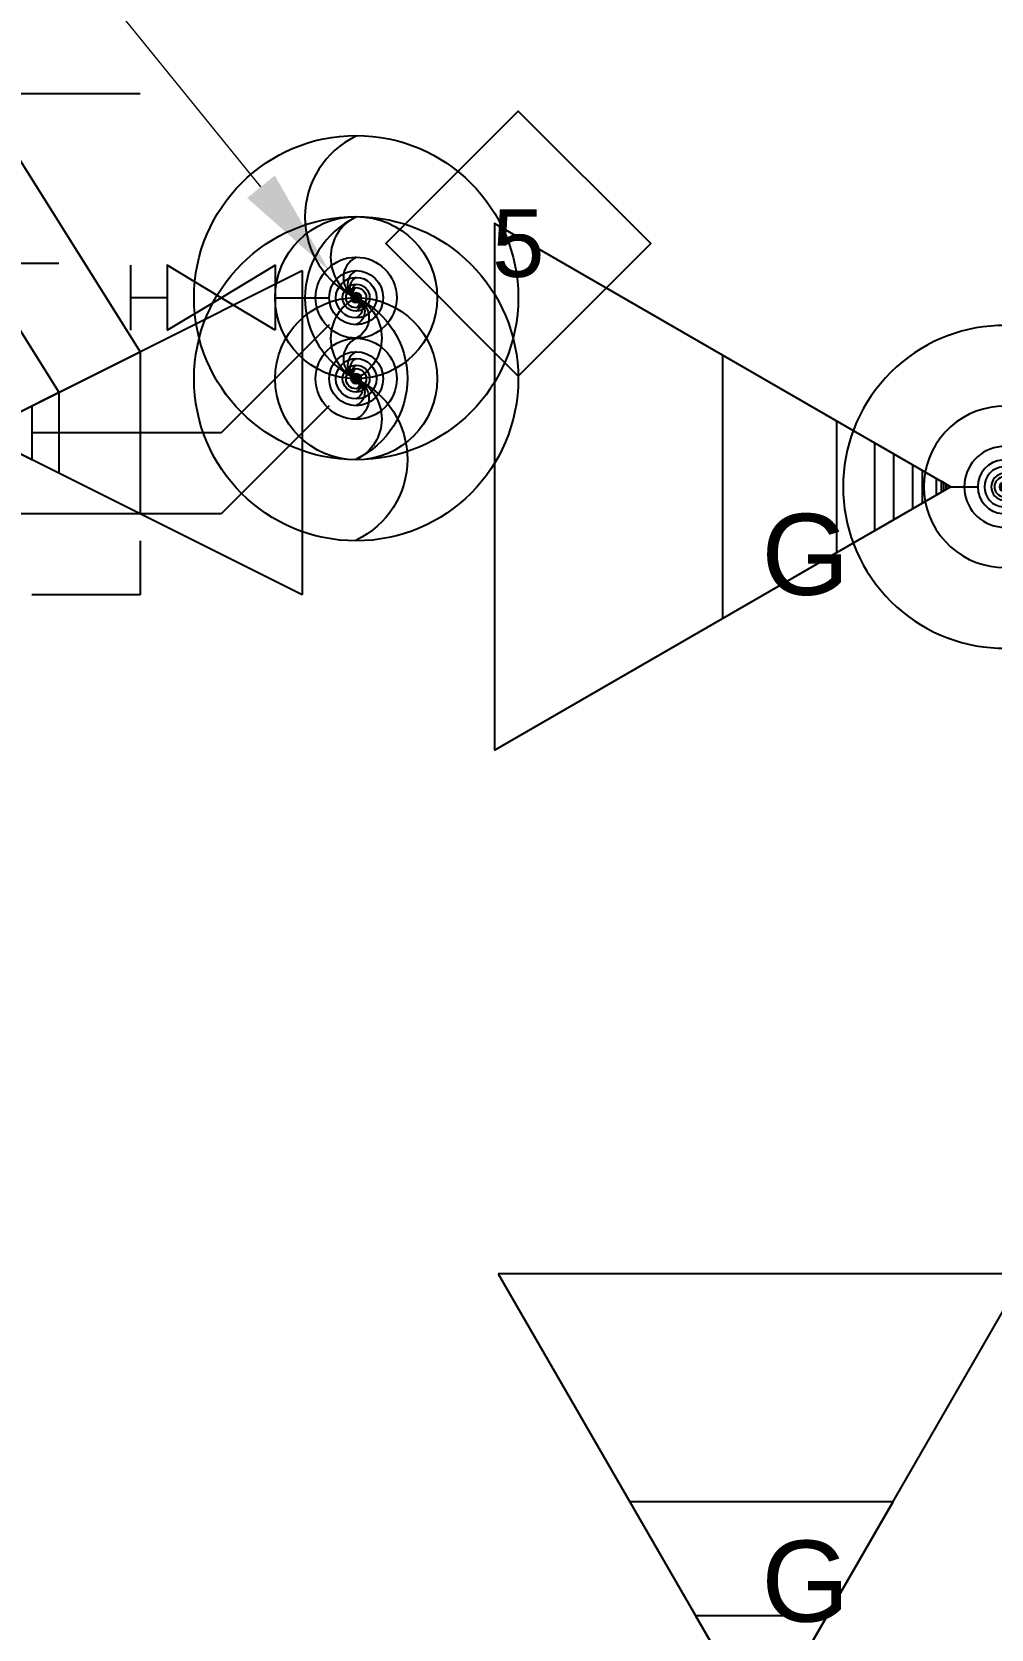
# Model space of a CAD drawing. Extents: x -17670 to 21732, y -105 to 1153.
# Drawn here: x -2944 to -2802, y 386.7 to 623.1 of the extents above; entities that cross this region are included whole.
import ezdxf
from ezdxf import colors
from ezdxf.entities.mleader import LeaderData, LeaderLine
from ezdxf.enums import TextEntityAlignment as Align
from ezdxf.math import Vec2, Vec3

# ---------------------------------------------------------------- set-up
doc = ezdxf.new("R2010")
doc.units = 0
doc.header["$LTSCALE"] = 48
doc.header["$MEASUREMENT"] = 0
for name, color, linetype in [('F-DRNP-N', 6, 'Continuous'), ('F-DRNP-N @ 1 (1)', 6, 'Continuous'), ('F-DRNP-N @ 1 (2)', 6, 'Continuous'), ('F-DRNP-N @ 12', 6, 'Continuous'), ('F-DRNP-N @ 128', 6, 'Continuous'), ('F-DRNP-N @ 16', 6, 'Continuous'), ('F-DRNP-N @ 192', 6, 'Continuous'), ('F-DRNP-N @ 2', 6, 'Continuous'), ('F-DRNP-N @ 24', 6, 'Continuous'), ('F-DRNP-N @ 384', 6, 'Continuous'), ('F-DRNP-N @ 4', 6, 'Continuous'), ('F-DRNP-N @ 48', 6, 'Continuous'), ('F-DRNP-N @ 64', 6, 'Continuous'), ('F-DRNP-N @ 768', 6, 'Continuous'), ('F-DRNP-N @ 8', 6, 'Continuous'), ('F-DRNP-N @ 96', 6, 'Continuous'), ('F-FP-N', 2, 'Continuous'), ('F-FP-N @ 1 (1)', 2, 'Continuous'), ('F-FP-N @ 1 (2)', 2, 'Continuous'), ('F-FP-N @ 12', 2, 'Continuous'), ('F-FP-N @ 128', 2, 'Continuous'), ('F-FP-N @ 16', 2, 'Continuous'), ('F-FP-N @ 192', 2, 'Continuous'), ('F-FP-N @ 2', 2, 'Continuous'), ('F-FP-N @ 24', 2, 'Continuous'), ('F-FP-N @ 384', 2, 'Continuous'), ('F-FP-N @ 4', 2, 'Continuous'), ('F-FP-N @ 48', 2, 'Continuous'), ('F-FP-N @ 64', 2, 'Continuous'), ('F-FP-N @ 768', 2, 'Continuous'), ('F-FP-N @ 8', 2, 'Continuous'), ('F-FP-N @ 96', 2, 'Continuous'), ('F-HYDR-N @ 128', 2, 'Continuous'), ('F-SPRK-HEAD-N', 2, 'Continuous'), ('F-SPRK-HEAD-N @ 1 (1)', 2, 'Continuous'), ('F-SPRK-HEAD-N @ 1 (2)', 2, 'Continuous'), ('F-SPRK-HEAD-N @ 12', 2, 'Continuous'), ('F-SPRK-HEAD-N @ 128', 2, 'Continuous'), ('F-SPRK-HEAD-N @ 16', 2, 'Continuous'), ('F-SPRK-HEAD-N @ 192', 2, 'Continuous'), ('F-SPRK-HEAD-N @ 2', 2, 'Continuous'), ('F-SPRK-HEAD-N @ 24', 2, 'Continuous'), ('F-SPRK-HEAD-N @ 384', 2, 'Continuous'), ('F-SPRK-HEAD-N @ 4', 2, 'Continuous'), ('F-SPRK-HEAD-N @ 48', 2, 'Continuous'), ('F-SPRK-HEAD-N @ 64', 2, 'Continuous'), ('F-SPRK-HEAD-N @ 768', 2, 'Continuous'), ('F-SPRK-HEAD-N @ 8', 2, 'Continuous'), ('F-SPRK-HEAD-N @ 96', 2, 'Continuous'), ('F-SPRN-N', 1, 'Continuous'), ('F-SPRN-N @ 1 (1)', 1, 'Continuous'), ('F-SPRN-N @ 1 (2)', 1, 'Continuous'), ('F-SPRN-N @ 12', 1, 'Continuous'), ('F-SPRN-N @ 128', 1, 'Continuous'), ('F-SPRN-N @ 16', 1, 'Continuous'), ('F-SPRN-N @ 192', 1, 'Continuous'), ('F-SPRN-N @ 2', 1, 'Continuous'), ('F-SPRN-N @ 24', 1, 'Continuous'), ('F-SPRN-N @ 384', 1, 'Continuous'), ('F-SPRN-N @ 4', 1, 'Continuous'), ('F-SPRN-N @ 48', 1, 'Continuous'), ('F-SPRN-N @ 64', 1, 'Continuous'), ('F-SPRN-N @ 768', 1, 'Continuous'), ('F-SPRN-N @ 8', 1, 'Continuous'), ('F-SPRN-N @ 96', 1, 'Continuous')]:
    doc.layers.add(name, color=color, linetype=linetype)
doc.layers.add('G-ANNO-TEXT', color=70, linetype='Continuous', lineweight=0)
doc.styles.add('Arial', font='arial.ttf')

# ---------------------------------------------------------------- blocks, each defined once
blk = doc.blocks.new('*U8')
blk.add_lwpolyline([(-3.332323771482692e-18, 0.03111555437015312, 0.6342579873937333), (-8.890457814381136e-18, 5.234717341758689e-34, -0.6342579873937336), (-6.793508145416166e-18, -0.03111555437015312)], format="xyb")
blk.add_circle((0, 0), 0.03125)
blk = doc.blocks.new('*U1217')
at = {"layer": 'F-FP-N @ 1 (1)'}
blk.add_blockref('*U8', (-2896.000000014936, 583.7428015229925), dxfattribs=at)
at = {"layer": 'F-FP-N @ 1 (2)'}
blk.add_blockref('*U8', (-2896.000000014936, 583.7428015229925), dxfattribs=at)
at = {"layer": 'F-FP-N @ 12', "xscale": 12, "yscale": 12, "zscale": 12}
blk.add_blockref('*U8', (-2896.000000014936, 583.7428015229925), dxfattribs=at)
at = {"layer": 'F-FP-N @ 128', "xscale": 128, "yscale": 128, "zscale": 128}
blk.add_blockref('*U8', (-2896.000000014936, 583.7428015229925), dxfattribs=at)
at = {"layer": 'F-FP-N @ 16', "xscale": 16, "yscale": 16, "zscale": 16}
blk.add_blockref('*U8', (-2896.000000014936, 583.7428015229925), dxfattribs=at)
at = {"layer": 'F-FP-N @ 192', "xscale": 192, "yscale": 192, "zscale": 192}
blk.add_blockref('*U8', (-2896.000000014936, 583.7428015229925), dxfattribs=at)
at = {"layer": 'F-FP-N @ 2', "xscale": 2, "yscale": 2, "zscale": 2}
blk.add_blockref('*U8', (-2896.000000014936, 583.7428015229925), dxfattribs=at)
at = {"layer": 'F-FP-N @ 24', "xscale": 24, "yscale": 24, "zscale": 24}
blk.add_blockref('*U8', (-2896.000000014936, 583.7428015229925), dxfattribs=at)
at = {"layer": 'F-FP-N @ 384', "xscale": 384, "yscale": 384, "zscale": 384}
blk.add_blockref('*U8', (-2896.000000014936, 583.7428015229925), dxfattribs=at)
at = {"layer": 'F-FP-N @ 4', "xscale": 4, "yscale": 4, "zscale": 4}
blk.add_blockref('*U8', (-2896.000000014936, 583.7428015229925), dxfattribs=at)
at = {"layer": 'F-FP-N @ 48', "xscale": 48, "yscale": 48, "zscale": 48}
blk.add_blockref('*U8', (-2896.000000014936, 583.7428015229925), dxfattribs=at)
at = {"layer": 'F-FP-N @ 64', "xscale": 64, "yscale": 64, "zscale": 64}
blk.add_blockref('*U8', (-2896.000000014936, 583.7428015229925), dxfattribs=at)
at = {"layer": 'F-FP-N @ 768', "xscale": 768, "yscale": 768, "zscale": 768}
blk.add_blockref('*U8', (-2896.000000014936, 583.7428015229925), dxfattribs=at)
at = {"layer": 'F-FP-N @ 8', "xscale": 8, "yscale": 8, "zscale": 8}
blk.add_blockref('*U8', (-2896.000000014936, 583.7428015229925), dxfattribs=at)
at = {"layer": 'F-FP-N @ 96', "xscale": 96, "yscale": 96, "zscale": 96}
blk.add_blockref('*U8', (-2896.000000014936, 583.7428015229925), dxfattribs=at)
blk = doc.blocks.new('*U10')
at = {"color": 0}
for p, q in [((0.1049187830147655, -0.03749940000000001), (0.1049187830147655, 0.03749939999999998)), ((0.06249899999999999, -1.432797531243127e-17), (0.1049187830147655, -1.408524324551728e-17))]:
    blk.add_line(p, q, dxfattribs=at)
for points in [[(-0.062499, 0.0374994), (0, 0), (-0.062499, -0.0374994)], [(0.06249900000000001, 0.03749939999999999), (1.746272430747545e-18, 0), (0.06249899999999999, -0.0374994)]]:
    blk.add_lwpolyline(points, close=True, dxfattribs=at)
blk = doc.blocks.new('*U1221')
at = {"layer": 'F-DRNP-N @ 1 (1)'}
blk.add_blockref('*U8', (-2896.000000014936, 571.7428015229925), dxfattribs=at)
at = {"layer": 'F-DRNP-N @ 1 (2)'}
blk.add_blockref('*U8', (-2896.000000014936, 571.7428015229925), dxfattribs=at)
at = {"layer": 'F-DRNP-N @ 12', "xscale": 12, "yscale": 12, "zscale": 12}
blk.add_blockref('*U8', (-2896.000000014936, 571.7428015229925), dxfattribs=at)
at = {"layer": 'F-DRNP-N @ 128', "xscale": 128, "yscale": 128, "zscale": 128}
blk.add_blockref('*U8', (-2896.000000014936, 571.7428015229925), dxfattribs=at)
at = {"layer": 'F-DRNP-N @ 16', "xscale": 16, "yscale": 16, "zscale": 16}
blk.add_blockref('*U8', (-2896.000000014936, 571.7428015229925), dxfattribs=at)
at = {"layer": 'F-DRNP-N @ 192', "xscale": 192, "yscale": 192, "zscale": 192}
blk.add_blockref('*U8', (-2896.000000014936, 571.7428015229925), dxfattribs=at)
at = {"layer": 'F-DRNP-N @ 2', "xscale": 2, "yscale": 2, "zscale": 2}
blk.add_blockref('*U8', (-2896.000000014936, 571.7428015229925), dxfattribs=at)
at = {"layer": 'F-DRNP-N @ 24', "xscale": 24, "yscale": 24, "zscale": 24}
blk.add_blockref('*U8', (-2896.000000014936, 571.7428015229925), dxfattribs=at)
at = {"layer": 'F-DRNP-N @ 384', "xscale": 384, "yscale": 384, "zscale": 384}
blk.add_blockref('*U8', (-2896.000000014936, 571.7428015229925), dxfattribs=at)
at = {"layer": 'F-DRNP-N @ 4', "xscale": 4, "yscale": 4, "zscale": 4}
blk.add_blockref('*U8', (-2896.000000014936, 571.7428015229925), dxfattribs=at)
at = {"layer": 'F-DRNP-N @ 48', "xscale": 48, "yscale": 48, "zscale": 48}
blk.add_blockref('*U8', (-2896.000000014936, 571.7428015229925), dxfattribs=at)
at = {"layer": 'F-DRNP-N @ 64', "xscale": 64, "yscale": 64, "zscale": 64}
blk.add_blockref('*U8', (-2896.000000014936, 571.7428015229925), dxfattribs=at)
at = {"layer": 'F-DRNP-N @ 768', "xscale": 768, "yscale": 768, "zscale": 768}
blk.add_blockref('*U8', (-2896.000000014936, 571.7428015229925), dxfattribs=at)
at = {"layer": 'F-DRNP-N @ 8', "xscale": 8, "yscale": 8, "zscale": 8}
blk.add_blockref('*U8', (-2896.000000014936, 571.7428015229925), dxfattribs=at)
at = {"layer": 'F-DRNP-N @ 96', "xscale": 96, "yscale": 96, "zscale": 96}
blk.add_blockref('*U8', (-2896.000000014936, 571.7428015229925), dxfattribs=at)
blk = doc.blocks.new('*U14')
at = {"linetype": 'Continuous'}
blk.add_line((-0.06249999999977263, 0.03124999999991473), (-0.06249999999977263, -0.03124999999991473), dxfattribs=at)
blk.add_line((0.0625, 0.03124999999991473), (0.0625, -0.03124999999991473))
for points in [[(4.978856679907069e-18, 0.07525884794995247), (-1.456311225609747e-18, 0)], [(-0.03124999999988631, 0.01562499999995737), (4.452778205488932e-18, 0.06536615204957857), (0.03125, 0.01562499999995737)], [(-0.03124999999994316, 0.06536615204957857), (0.03124999999994316, 0.06536615204957857)], [(-0.06249999999977263, -0.03124999999991473), (0, 0), (-0.06249999999977263, 0.03124999999991473)], [(0.0625, -0.03124999999991473), (0, 0), (0.0625, 0.03124999999991473)]]:
    blk.add_lwpolyline(points)
blk = doc.blocks.new('*U1465')
at = {"layer": 'F-FP-N @ 1 (1)'}
blk.add_blockref('*U14', (-2952.000000014936, 563.7428015229925), dxfattribs=at)
at = {"layer": 'F-FP-N @ 1 (2)'}
blk.add_blockref('*U14', (-2952.000000014936, 563.7428015229925), dxfattribs=at)
at = {"layer": 'F-FP-N @ 12', "xscale": 12, "yscale": 12, "zscale": 12}
blk.add_blockref('*U14', (-2952.000000014936, 563.7428015229925), dxfattribs=at)
at = {"layer": 'F-FP-N @ 128', "xscale": 128, "yscale": 128, "zscale": 128}
blk.add_blockref('*U14', (-2952.000000014936, 563.7428015229925), dxfattribs=at)
at = {"layer": 'F-FP-N @ 16', "xscale": 16, "yscale": 16, "zscale": 16}
blk.add_blockref('*U14', (-2952.000000014936, 563.7428015229925), dxfattribs=at)
at = {"layer": 'F-FP-N @ 192', "xscale": 192, "yscale": 192, "zscale": 192}
blk.add_blockref('*U14', (-2952.000000014936, 563.7428015229925), dxfattribs=at)
at = {"layer": 'F-FP-N @ 2', "xscale": 2, "yscale": 2, "zscale": 2}
blk.add_blockref('*U14', (-2952.000000014936, 563.7428015229925), dxfattribs=at)
at = {"layer": 'F-FP-N @ 24', "xscale": 24, "yscale": 24, "zscale": 24}
blk.add_blockref('*U14', (-2952.000000014936, 563.7428015229925), dxfattribs=at)
at = {"layer": 'F-FP-N @ 384', "xscale": 384, "yscale": 384, "zscale": 384}
blk.add_blockref('*U14', (-2952.000000014936, 563.7428015229925), dxfattribs=at)
at = {"layer": 'F-FP-N @ 4', "xscale": 4, "yscale": 4, "zscale": 4}
blk.add_blockref('*U14', (-2952.000000014936, 563.7428015229925), dxfattribs=at)
at = {"layer": 'F-FP-N @ 48', "xscale": 48, "yscale": 48, "zscale": 48}
blk.add_blockref('*U14', (-2952.000000014936, 563.7428015229925), dxfattribs=at)
at = {"layer": 'F-FP-N @ 64', "xscale": 64, "yscale": 64, "zscale": 64}
blk.add_blockref('*U14', (-2952.000000014936, 563.7428015229925), dxfattribs=at)
at = {"layer": 'F-FP-N @ 768', "xscale": 768, "yscale": 768, "zscale": 768}
blk.add_blockref('*U14', (-2952.000000014936, 563.7428015229925), dxfattribs=at)
at = {"layer": 'F-FP-N @ 8', "xscale": 8, "yscale": 8, "zscale": 8}
blk.add_blockref('*U14', (-2952.000000014936, 563.7428015229925), dxfattribs=at)
at = {"layer": 'F-FP-N @ 96', "xscale": 96, "yscale": 96, "zscale": 96}
blk.add_blockref('*U14', (-2952.000000014936, 563.7428015229925), dxfattribs=at)
blk = doc.blocks.new('DIAMOND TAG')
blk.add_lwpolyline([(0, -0.1533391834124131), (0.1533391834122995, 0), (0, 0.1533391834122995), (-0.1533391834122995, 0)], close=True)
at = {"style": 'Arial'}
blk.add_attdef('XXX', text='', height=0.078125, dxfattribs=at).set_placement((0, 0), align=Align.MIDDLE)
blk = doc.blocks.new('*U32')
blk.add_lwpolyline([(0.05074286410417864, -0.08788921875), (0, 0), (-0.05074286410417864, -0.08788921875)], close=True)
blk = doc.blocks.new('*U1512')
at = {"layer": 'F-SPRK-HEAD-N @ 1 (1)', "rotation": 180}
blk.add_blockref('*U32', (-2836.000000014936, 371.7428015229925), dxfattribs=at)
at = {"layer": 'F-SPRK-HEAD-N @ 1 (2)', "rotation": 180}
blk.add_blockref('*U32', (-2836.000000014936, 371.7428015229925), dxfattribs=at)
at = {"layer": 'F-SPRK-HEAD-N @ 12', "xscale": 12, "yscale": 12, "zscale": 12, "rotation": 180}
blk.add_blockref('*U32', (-2836.000000014936, 371.7428015229925), dxfattribs=at)
at = {"layer": 'F-SPRK-HEAD-N @ 128', "xscale": 128, "yscale": 128, "zscale": 128, "rotation": 180}
blk.add_blockref('*U32', (-2836.000000014936, 371.7428015229925), dxfattribs=at)
at = {"layer": 'F-SPRK-HEAD-N @ 16', "xscale": 16, "yscale": 16, "zscale": 16, "rotation": 180}
blk.add_blockref('*U32', (-2836.000000014936, 371.7428015229925), dxfattribs=at)
at = {"layer": 'F-SPRK-HEAD-N @ 192', "xscale": 192, "yscale": 192, "zscale": 192, "rotation": 180}
blk.add_blockref('*U32', (-2836.000000014936, 371.7428015229925), dxfattribs=at)
at = {"layer": 'F-SPRK-HEAD-N @ 2', "xscale": 2, "yscale": 2, "zscale": 2, "rotation": 180}
blk.add_blockref('*U32', (-2836.000000014936, 371.7428015229925), dxfattribs=at)
at = {"layer": 'F-SPRK-HEAD-N @ 24', "xscale": 24, "yscale": 24, "zscale": 24, "rotation": 180}
blk.add_blockref('*U32', (-2836.000000014936, 371.7428015229925), dxfattribs=at)
at = {"layer": 'F-SPRK-HEAD-N @ 384', "xscale": 384, "yscale": 384, "zscale": 384, "rotation": 180}
blk.add_blockref('*U32', (-2836.000000014936, 371.7428015229925), dxfattribs=at)
at = {"layer": 'F-SPRK-HEAD-N @ 4', "xscale": 4, "yscale": 4, "zscale": 4, "rotation": 180}
blk.add_blockref('*U32', (-2836.000000014936, 371.7428015229925), dxfattribs=at)
at = {"layer": 'F-SPRK-HEAD-N @ 48', "xscale": 48, "yscale": 48, "zscale": 48, "rotation": 180}
blk.add_blockref('*U32', (-2836.000000014936, 371.7428015229925), dxfattribs=at)
at = {"layer": 'F-SPRK-HEAD-N @ 64', "xscale": 64, "yscale": 64, "zscale": 64, "rotation": 180}
blk.add_blockref('*U32', (-2836.000000014936, 371.7428015229925), dxfattribs=at)
at = {"layer": 'F-SPRK-HEAD-N @ 768', "xscale": 768, "yscale": 768, "zscale": 768, "rotation": 180}
blk.add_blockref('*U32', (-2836.000000014936, 371.7428015229925), dxfattribs=at)
at = {"layer": 'F-SPRK-HEAD-N @ 8', "xscale": 8, "yscale": 8, "zscale": 8, "rotation": 180}
blk.add_blockref('*U32', (-2836.000000014936, 371.7428015229925), dxfattribs=at)
at = {"layer": 'F-SPRK-HEAD-N @ 96', "xscale": 96, "yscale": 96, "zscale": 96, "rotation": 180}
blk.add_blockref('*U32', (-2836.000000014936, 371.7428015229925), dxfattribs=at)
blk = doc.blocks.new('*U1513')
at = {"layer": 'F-SPRK-HEAD-N @ 1 (1)', "rotation": 270}
blk.add_blockref('*U32', (-2808.000000014936, 555.7428015229925), dxfattribs=at)
at = {"layer": 'F-SPRK-HEAD-N @ 1 (2)', "rotation": 270}
blk.add_blockref('*U32', (-2808.000000014936, 555.7428015229925), dxfattribs=at)
at = {"layer": 'F-SPRK-HEAD-N @ 12', "xscale": 12, "yscale": 12, "zscale": 12, "rotation": 270}
blk.add_blockref('*U32', (-2808.000000014936, 555.7428015229925), dxfattribs=at)
at = {"layer": 'F-SPRK-HEAD-N @ 128', "xscale": 128, "yscale": 128, "zscale": 128, "rotation": 270}
blk.add_blockref('*U32', (-2808.000000014936, 555.7428015229925), dxfattribs=at)
at = {"layer": 'F-SPRK-HEAD-N @ 16', "xscale": 16, "yscale": 16, "zscale": 16, "rotation": 270}
blk.add_blockref('*U32', (-2808.000000014936, 555.7428015229925), dxfattribs=at)
at = {"layer": 'F-SPRK-HEAD-N @ 192', "xscale": 192, "yscale": 192, "zscale": 192, "rotation": 270}
blk.add_blockref('*U32', (-2808.000000014936, 555.7428015229925), dxfattribs=at)
at = {"layer": 'F-SPRK-HEAD-N @ 2', "xscale": 2, "yscale": 2, "zscale": 2, "rotation": 270}
blk.add_blockref('*U32', (-2808.000000014936, 555.7428015229925), dxfattribs=at)
at = {"layer": 'F-SPRK-HEAD-N @ 24', "xscale": 24, "yscale": 24, "zscale": 24, "rotation": 270}
blk.add_blockref('*U32', (-2808.000000014936, 555.7428015229925), dxfattribs=at)
at = {"layer": 'F-SPRK-HEAD-N @ 384', "xscale": 384, "yscale": 384, "zscale": 384, "rotation": 270}
blk.add_blockref('*U32', (-2808.000000014936, 555.7428015229925), dxfattribs=at)
at = {"layer": 'F-SPRK-HEAD-N @ 4', "xscale": 4, "yscale": 4, "zscale": 4, "rotation": 270}
blk.add_blockref('*U32', (-2808.000000014936, 555.7428015229925), dxfattribs=at)
at = {"layer": 'F-SPRK-HEAD-N @ 48', "xscale": 48, "yscale": 48, "zscale": 48, "rotation": 270}
blk.add_blockref('*U32', (-2808.000000014936, 555.7428015229925), dxfattribs=at)
at = {"layer": 'F-SPRK-HEAD-N @ 64', "xscale": 64, "yscale": 64, "zscale": 64, "rotation": 270}
blk.add_blockref('*U32', (-2808.000000014936, 555.7428015229925), dxfattribs=at)
at = {"layer": 'F-SPRK-HEAD-N @ 768', "xscale": 768, "yscale": 768, "zscale": 768, "rotation": 270}
blk.add_blockref('*U32', (-2808.000000014936, 555.7428015229925), dxfattribs=at)
at = {"layer": 'F-SPRK-HEAD-N @ 8', "xscale": 8, "yscale": 8, "zscale": 8, "rotation": 270}
blk.add_blockref('*U32', (-2808.000000014936, 555.7428015229925), dxfattribs=at)
at = {"layer": 'F-SPRK-HEAD-N @ 96', "xscale": 96, "yscale": 96, "zscale": 96, "rotation": 270}
blk.add_blockref('*U32', (-2808.000000014936, 555.7428015229925), dxfattribs=at)
blk = doc.blocks.new('*U12')
at = {"linetype": 'Continuous'}
blk.add_arc((0, 0), 0.03111555437015312, 232.5669694738212, 127.4330305261797, dxfattribs=at)
blk = doc.blocks.new('*U1514')
at = {"layer": 'F-SPRN-N @ 1 (1)', "rotation": 180}
blk.add_blockref('*U12', (-2800.000000014936, 555.7428015229925), dxfattribs=at)
at = {"layer": 'F-SPRN-N @ 1 (2)', "rotation": 180}
blk.add_blockref('*U12', (-2800.000000014936, 555.7428015229925), dxfattribs=at)
at = {"layer": 'F-SPRN-N @ 12', "xscale": 12, "yscale": 12, "zscale": 12, "rotation": 180}
blk.add_blockref('*U12', (-2800.000000014936, 555.7428015229925), dxfattribs=at)
at = {"layer": 'F-SPRN-N @ 128', "xscale": 128, "yscale": 128, "zscale": 128, "rotation": 180}
blk.add_blockref('*U12', (-2800.000000014936, 555.7428015229925), dxfattribs=at)
at = {"layer": 'F-SPRN-N @ 16', "xscale": 16, "yscale": 16, "zscale": 16, "rotation": 180}
blk.add_blockref('*U12', (-2800.000000014936, 555.7428015229925), dxfattribs=at)
at = {"layer": 'F-SPRN-N @ 192', "xscale": 192, "yscale": 192, "zscale": 192, "rotation": 180}
blk.add_blockref('*U12', (-2800.000000014936, 555.7428015229925), dxfattribs=at)
at = {"layer": 'F-SPRN-N @ 2', "xscale": 2, "yscale": 2, "zscale": 2, "rotation": 180}
blk.add_blockref('*U12', (-2800.000000014936, 555.7428015229925), dxfattribs=at)
at = {"layer": 'F-SPRN-N @ 24', "xscale": 24, "yscale": 24, "zscale": 24, "rotation": 180}
blk.add_blockref('*U12', (-2800.000000014936, 555.7428015229925), dxfattribs=at)
at = {"layer": 'F-SPRN-N @ 384', "xscale": 384, "yscale": 384, "zscale": 384, "rotation": 180}
blk.add_blockref('*U12', (-2800.000000014936, 555.7428015229925), dxfattribs=at)
at = {"layer": 'F-SPRN-N @ 4', "xscale": 4, "yscale": 4, "zscale": 4, "rotation": 180}
blk.add_blockref('*U12', (-2800.000000014936, 555.7428015229925), dxfattribs=at)
at = {"layer": 'F-SPRN-N @ 48', "xscale": 48, "yscale": 48, "zscale": 48, "rotation": 180}
blk.add_blockref('*U12', (-2800.000000014936, 555.7428015229925), dxfattribs=at)
at = {"layer": 'F-SPRN-N @ 64', "xscale": 64, "yscale": 64, "zscale": 64, "rotation": 180}
blk.add_blockref('*U12', (-2800.000000014936, 555.7428015229925), dxfattribs=at)
at = {"layer": 'F-SPRN-N @ 768', "xscale": 768, "yscale": 768, "zscale": 768, "rotation": 180}
blk.add_blockref('*U12', (-2800.000000014936, 555.7428015229925), dxfattribs=at)
at = {"layer": 'F-SPRN-N @ 8', "xscale": 8, "yscale": 8, "zscale": 8, "rotation": 180}
blk.add_blockref('*U12', (-2800.000000014936, 555.7428015229925), dxfattribs=at)
at = {"layer": 'F-SPRN-N @ 96', "xscale": 96, "yscale": 96, "zscale": 96, "rotation": 180}
blk.add_blockref('*U12', (-2800.000000014936, 555.7428015229925), dxfattribs=at)

msp = doc.modelspace()

# ---------------------------------------------------------------- linework, layer by layer
at = {"layer": 'F-DRNP-N'}
for p, q in [((-2900.000000014936, 567.7428015229925), (-2916.000000014936, 551.7428015229925)), ((-2928.000000014936, 563.7428015229925), (-2928.000000014936, 555.7428015229925)), ((-2916.000000014936, 551.7428015229925), (-3004.000000014936, 551.7428015229925)), ((-2928.000000014936, 547.7428015229925), (-2928.000000014936, 539.7428015229925)), ((-2928.000000014936, 539.7428015229925), (-2944.000000014936, 539.7428015229925))]:
    msp.add_line(p, q, dxfattribs=at)
at = {"layer": 'F-FP-N'}
for p, q in [((-2908.000000014936, 583.7428015229925), (-2900.000000014936, 583.7428015229925)), ((-2900.000000014936, 579.7428015229925), (-2916.000000014936, 563.7428015229925)), ((-2916.000000014936, 563.7428015229925), (-2944.000000014936, 563.7428015229925))]:
    msp.add_line(p, q, dxfattribs=at)
at = {"layer": 'F-SPRN-N'}
msp.add_line((-2808.000000014936, 555.7428015229925), (-2804.000000014936, 555.7428015229925), dxfattribs=at)

# ---------------------------------------------------------------- block references
at = {"layer": 'F-DRNP-N'}
msp.add_blockref('*U1221', (0, 0), dxfattribs=at)
at = {"layer": 'F-FP-N'}
for name in ['*U1465', '*U1217']:
    msp.add_blockref(name, (0, 0), dxfattribs=at)
at = {"layer": 'F-FP-N @ 128', "xscale": 128, "yscale": 128, "zscale": 128, "rotation": 180}
msp.add_blockref('*U10', (-2916.000000014936, 583.7428015229925), dxfattribs=at)
at = {"layer": 'F-HYDR-N @ 128', "xscale": 128, "yscale": 128, "zscale": 128}
msp.add_blockref('DIAMOND TAG', (-2872.000000014936, 591.7428015229925), dxfattribs=at).add_auto_attribs({'XXX': '5'})
at = {"layer": 'F-SPRK-HEAD-N'}
for name in ['*U1513', '*U1512']:
    msp.add_blockref(name, (0, 0), dxfattribs=at)
at = {"layer": 'F-SPRN-N'}
msp.add_blockref('*U1514', (0, 0), dxfattribs=at)

# ---------------------------------------------------------------- texts
at = {"layer": 'G-ANNO-TEXT', "char_height": 12, "attachment_point": 1, "style": 'Arial'}
for insert in [(-2836.000000014936, 551.7428015229925), (-2836.000000014936, 399.7428015229925)]:
    msp.add_mtext_dynamic_manual_height_columns('G', width=48, gutter_width=60, heights=[0], dxfattribs=dict(at, insert=insert))

# ---------------------------------------------------------------- leaders
at = {"layer": 'G-ANNO-TEXT'}
ml = msp.add_multileader_mtext('Standard', dxfattribs=at)
ml.set_content('\\A1;6"FP\\P2{\\H0.8x;\\S1#2;\\H1.25x;"FDC\\P}3"DR', color=256, style='Arial')
ml.set_leader_properties(color=256, linetype='ByLayer', lineweight=-1)
ml.build(insert=Vec2(0, 0))
ml.multileader.update_dxf_attribs({"has_dogleg": 0, "dogleg_length": 0.125, "arrow_head_size": 16, "scale": 128})
ctx = ml.context
ctx.base_point, ctx.scale, ctx.char_height, ctx.arrow_head_size, ctx.landing_gap_size, ctx.plane_origin = Vec3(-3550.309413384649, 651.7428015229925), 128, 12, 16, 4, Vec3(-2900.000000014936, 663.7428015229925)
ctx.text_align_type = 2
notes = []
notes.append((ctx, [(0, (1, 1, 0), (-3464.000000014936, 651.7428015229925), (-1, 0), 16, [(0, [(-2900.000000014936, 587.7428015229925), (-2952.000000014936, 651.7428015229925)], 0, [])])]))
ctx.mtext.insert, ctx.mtext.alignment, ctx.mtext.flow_direction = Vec3(-3484.000000014936, 657.8492135284496), 3, 5
ml = msp.add_multileader_mtext('Standard', dxfattribs=at)
ml.set_content('LINEN CHUTE SPR RISER-UP', color=256, style='Arial')
ml.set_leader_properties(color=256, linetype='ByLayer', lineweight=-1)
ml.build(insert=Vec2(0, 0))
ml.multileader.update_dxf_attribs({"has_dogleg": 0, "dogleg_length": 0.125, "arrow_head_size": 16, "scale": 128})
ctx = ml.context
ctx.base_point, ctx.scale, ctx.char_height, ctx.arrow_head_size, ctx.landing_gap_size, ctx.plane_origin = Vec3(-2113.748976822576, 539.7428015229925), 128, 12, 16, 4, Vec3(-1972.000000014936, 491.7428015229925)
ctx.text_align_type = 2
notes.append((ctx, [(0, (1, 1, 0), (-1972.000000014936, 539.7428015229925), (-1, 0), 16, [(0, [(-1972.000000014936, 491.7428015229925), (-1984.000000014936, 539.7428015229925)], 0, [])])]))
ctx.mtext.insert, ctx.mtext.width, ctx.mtext.alignment, ctx.mtext.flow_direction = Vec3(-1992.000000014936, 545.845120759009), 122.4845185966733, 3, 5
for ctx, leaders in notes:
    for number, flags, end, landing, length, lines in leaders:
        leader = LeaderData()
        leader.index, (leader.has_last_leader_line, leader.has_dogleg_vector, leader.attachment_direction) = number, flags
        leader.last_leader_point, leader.dogleg_vector, leader.dogleg_length = Vec3(end), Vec3(landing), length
        for number, points, colour, breaks in lines:
            line = LeaderLine()
            line.index, line.vertices, line.color, line.breaks = number, Vec3.list(points), colors.encode_raw_color(colour), breaks
            leader.lines.append(line)
        ctx.leaders.append(leader)

doc.saveas('drawing.dxf')
